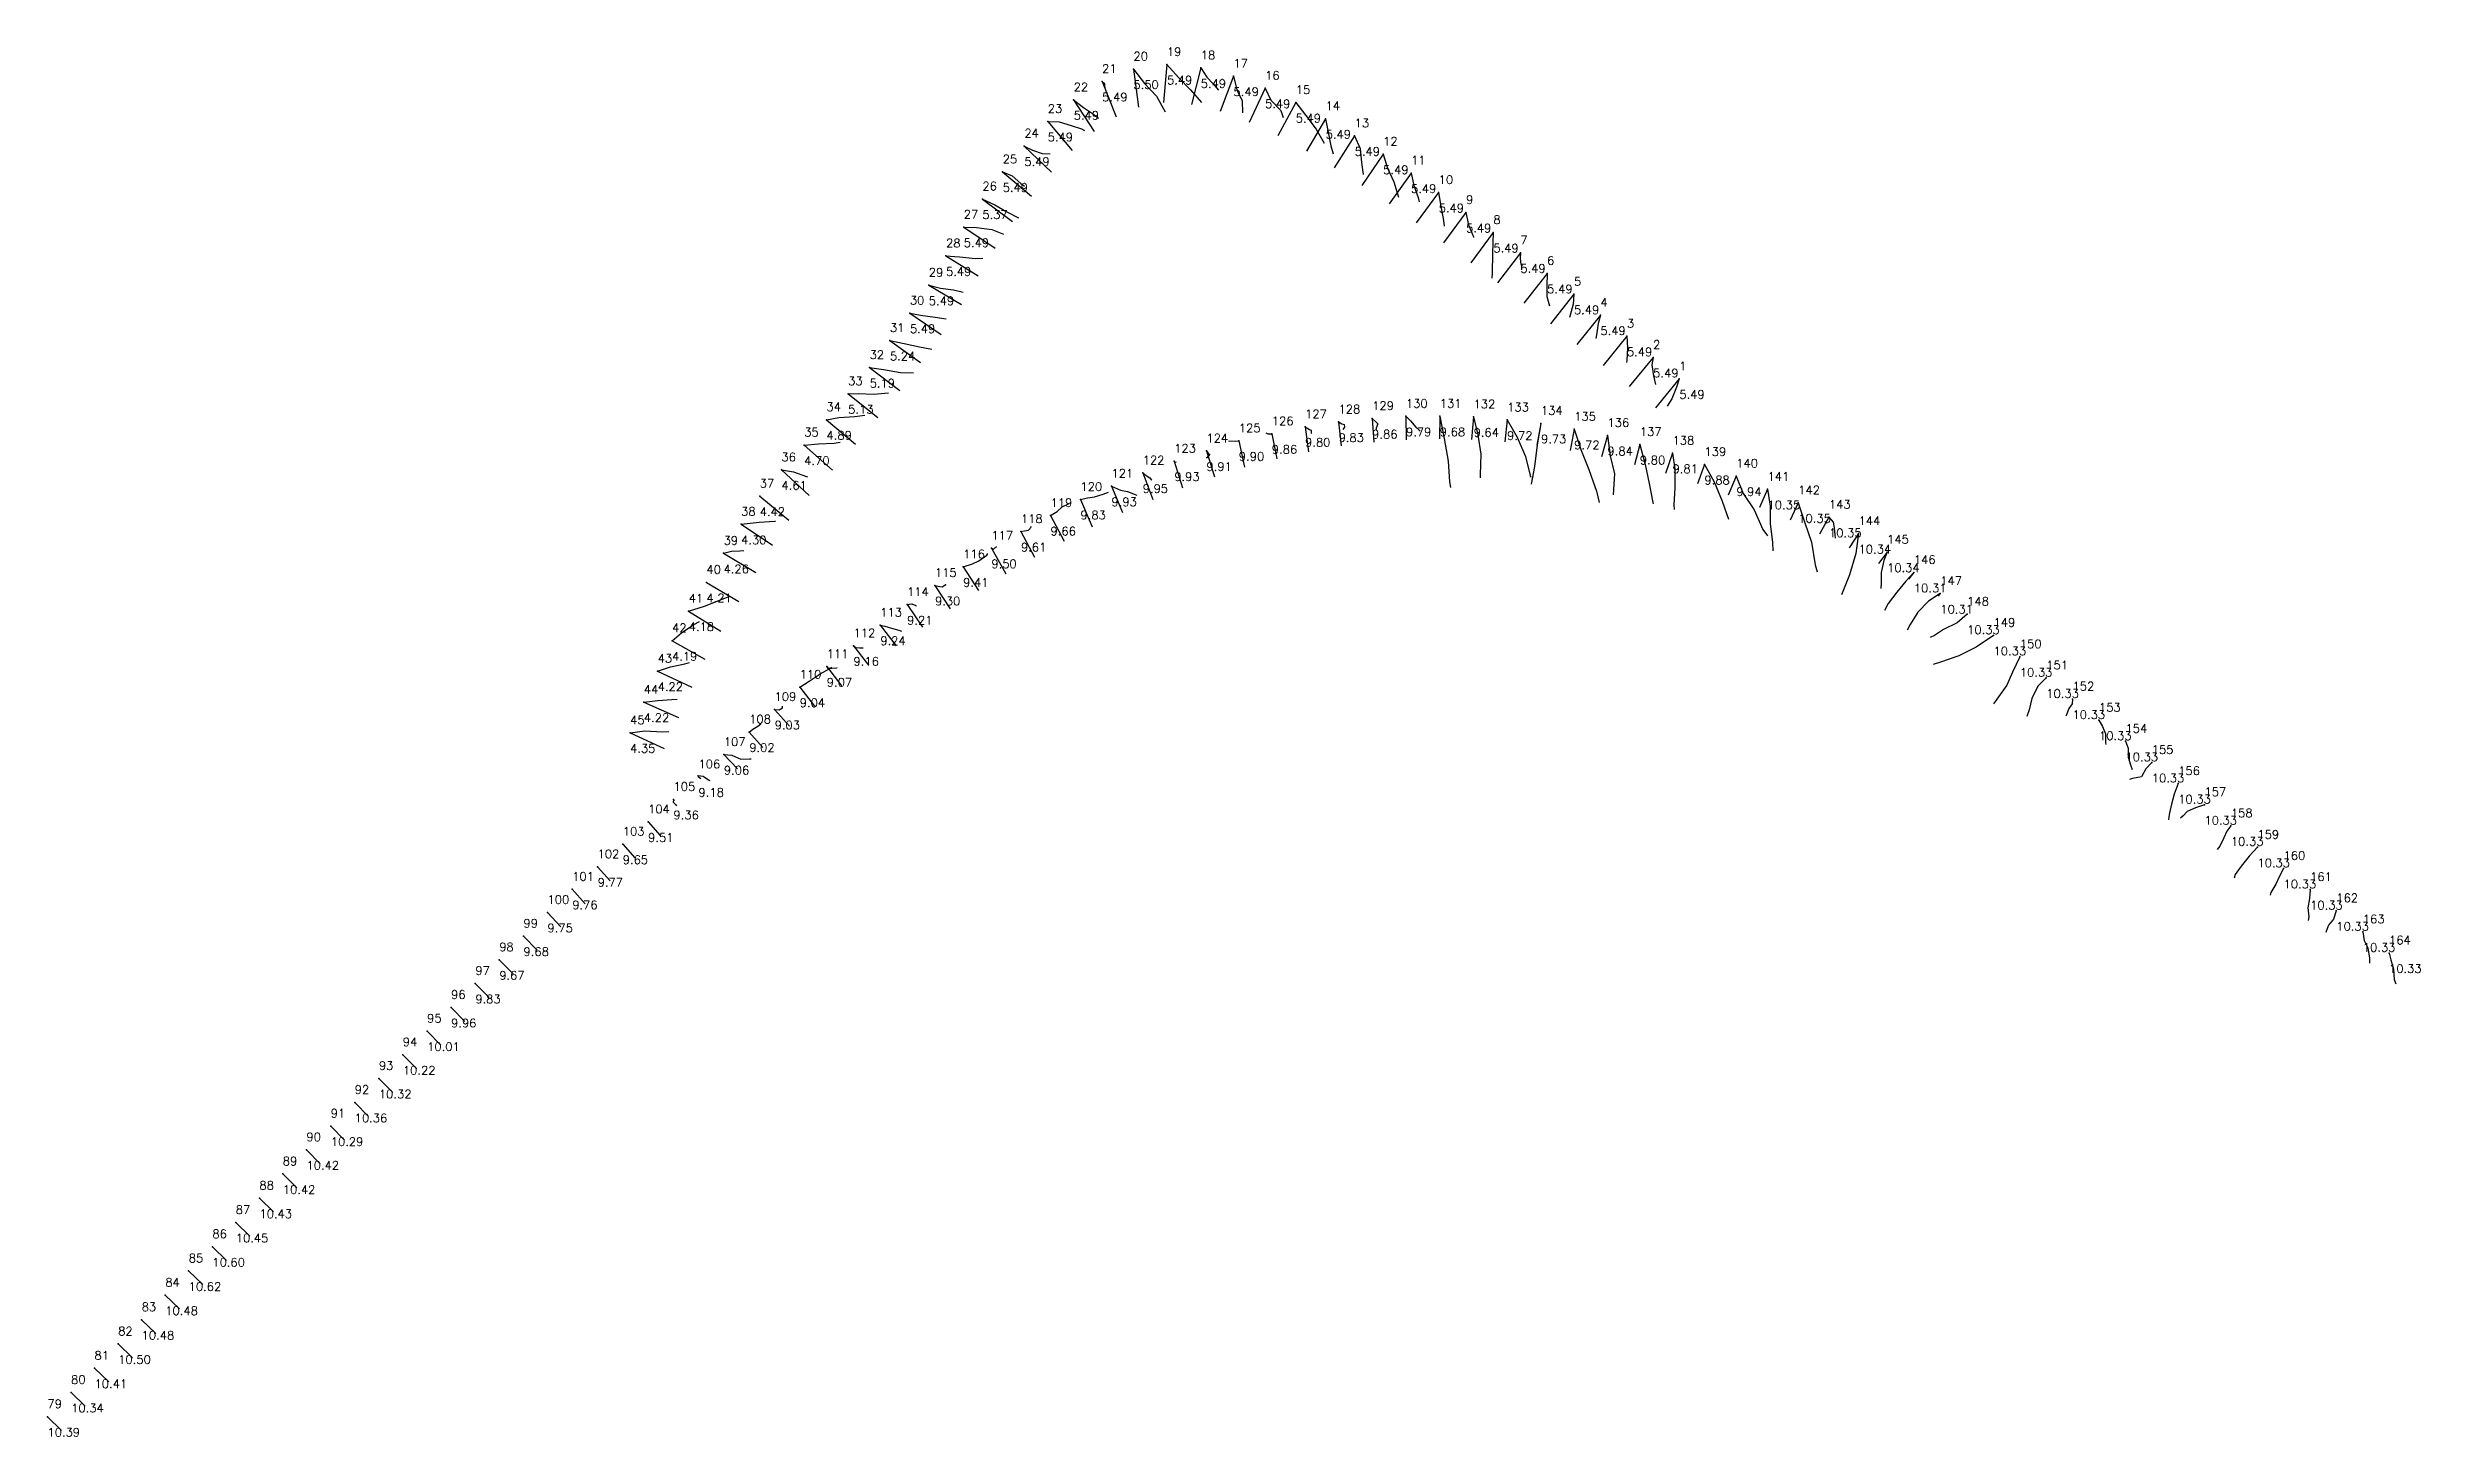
# Model space of a CAD drawing. Extents: x 748694.7 to 748778.9, y 8930600.7 to 8930649.9.
import ezdxf

# ---------------------------------------------------------------- set-up
doc = ezdxf.new("R2010")
doc.units = 0
for name, color, linetype in [('Hole', 7, 'Continuous'), ('Length', 7, 'Continuous'), ('Number', 7, 'Continuous'), ('Real Hole', 7, 'Continuous'), ('Theoretical Hole', 7, 'Continuous')]:
    doc.layers.add(name, color=color, linetype=linetype)
doc.styles.get("Standard").update_dxf_attribs({"font": 'simplex.shx'})

msp = doc.modelspace()

# ---------------------------------------------------------------- linework, layer by layer
at = {"layer": 'Hole', "color": 40, "true_color": 0xffc000}
for p in [(748733.25, 8930649.18, 220.33), (748734.44, 8930649.34, 220.33), (748735.64, 8930649.22, 220.33), (748736.8, 8930648.93, 220.33), (748731.13, 8930648.09, 220.33), (748732.14, 8930648.74, 220.33), (748737.92, 8930648.5, 220.33), (748739.01, 8930647.99, 220.33), (748730.21, 8930647.32, 220.33), (748740.07, 8930647.42, 220.32), (748729.38, 8930646.45, 220.33), (748741.1, 8930646.81, 220.32), (748728.61, 8930645.53, 220.32), (748742.11, 8930646.16, 220.32), (748743.1, 8930645.49, 220.32), (748744.08, 8930644.8, 220.32), (748727.89, 8930644.57, 220.2), (748745.05, 8930644.09, 220.32), (748727.23, 8930643.57, 220.33), (748746.02, 8930643.38, 220.33), (748726.6, 8930642.55, 220.32), (748746.98, 8930642.66, 220.33), (748725.99, 8930641.51, 220.32), (748747.93, 8930641.93, 220.33), (748725.32, 8930640.52, 220.32), (748748.88, 8930641.19, 220.33), (748749.82, 8930640.45, 220.33), (748750.76, 8930639.7, 220.33), (748724.61, 8930639.55, 220.07), (748751.69, 8930638.95, 220.33), (748723.89, 8930638.59, 220.01), (748752.62, 8930638.19, 220.33), (748723.13, 8930637.66, 219.95), (748722.36, 8930636.74, 219.7), (748738.16, 8930636.24, 219.82), (748739.34, 8930636.49, 219.75), (748740.53, 8930636.66, 219.79), (748741.72, 8930636.78, 219.83), (748742.92, 8930636.86, 219.76), (748744.12, 8930636.86, 219.65), (748745.32, 8930636.84, 219.6), (748746.51, 8930636.73, 219.69), (748747.71, 8930636.61, 219.7), (748748.89, 8930636.4, 219.69), (748721.57, 8930635.84, 219.5), (748735.84, 8930635.63, 219.86), (748736.99, 8930635.99, 219.85), (748750.07, 8930636.18, 219.81), (748751.22, 8930635.86, 219.77), (748752.38, 8930635.55, 219.78), (748720.76, 8930634.96, 219.41), (748733.58, 8930634.85, 219.9), (748734.7, 8930635.27, 219.88), (748753.51, 8930635.15, 219.85), (748754.64, 8930634.74, 219.91), (748719.99, 8930634.03, 219.21), (748731.37, 8930633.91, 219.78), (748732.47, 8930634.38, 219.87), (748755.75, 8930634.27, 220.33), (748756.84, 8930633.79, 220.33), (748719.33, 8930633.03, 219.08), (748730.31, 8930633.34, 219.61), (748757.93, 8930633.28, 220.33), (748718.71, 8930632, 219.04), (748728.21, 8930632.18, 219.44), (748729.26, 8930632.77, 219.55), (748758.98, 8930632.7, 220.33), (748759.99, 8930632.04, 220.33), (748727.21, 8930631.52, 219.36), (748760.94, 8930631.32, 220.31), (748718.1, 8930630.97, 219), (748726.21, 8930630.86, 219.24), (748761.88, 8930630.57, 220.31), (748717.47, 8930629.95, 218.96), (748724.27, 8930629.45, 219.19), (748725.22, 8930630.18, 219.16), (748762.83, 8930629.84, 220.33), (748716.88, 8930628.9, 218.97), (748723.32, 8930628.72, 219.12), (748763.77, 8930629.09, 220.33), (748716.37, 8930627.82, 219), (748722.37, 8930627.98, 219.03), (748764.7, 8930628.33, 220.33), (748721.41, 8930627.25, 219), (748765.64, 8930627.58, 220.33), (748715.88, 8930626.72, 219), (748720.52, 8930626.46, 218.99), (748766.57, 8930626.83, 220.33), (748767.51, 8930626.08, 220.33), (748715.39, 8930625.63, 219.14), (748719.62, 8930625.66, 218.99), (748768.45, 8930625.33, 220.33), (748718.72, 8930624.86, 219.04), (748769.38, 8930624.58, 220.33), (748717.82, 8930624.07, 219.15), (748770.32, 8930623.83, 220.33), (748716.93, 8930623.27, 219.34), (748771.25, 8930623.08, 220.33), (748716.03, 8930622.47, 219.49), (748772.19, 8930622.33, 220.33), (748715.13, 8930621.68, 219.63), (748773.13, 8930621.57, 220.33), (748714.24, 8930620.88, 219.74), (748774.06, 8930620.82, 220.33), (748713.34, 8930620.08, 219.74), (748775, 8930620.07, 220.33), (748712.46, 8930619.26, 219.72), (748775.93, 8930619.32, 220.33), (748776.87, 8930618.57, 220.33), (748711.61, 8930618.42, 219.66), (748777.8, 8930617.82, 220.33), (748710.75, 8930617.58, 219.65), (748709.9, 8930616.74, 219.81), (748709.04, 8930615.89, 219.93), (748708.19, 8930615.05, 219.99), (748707.33, 8930614.21, 220.2), (748706.48, 8930613.37, 220.3), (748705.62, 8930612.52, 220.34), (748704.77, 8930611.68, 220.26), (748703.91, 8930610.84, 220.39), (748703.07, 8930609.98, 220.39), (748702.24, 8930609.12, 220.4), (748701.4, 8930608.26, 220.43), (748700.57, 8930607.4, 220.58), (748699.73, 8930606.54, 220.6), (748698.9, 8930605.68, 220.46), (748698.06, 8930604.81, 220.45), (748697.23, 8930603.95, 220.47), (748696.39, 8930603.09, 220.39), (748695.56, 8930602.23, 220.32), (748694.72, 8930601.37, 220.37)]:
    msp.add_point(p, dxfattribs=at)
at = {"layer": 'Real Hole', "color": 1, "true_color": 0xff0000}
for points in [[(748733.25, 8930649.18, 220.33), (748733.643, 8930648.667, 218.437), (748734.068, 8930648.218, 216.535), (748734.374, 8930647.664, 214.638)], [(748734.44, 8930649.34, 220.33), (748734.847, 8930648.877, 218.427), (748735.272, 8930648.444, 216.521), (748735.662, 8930647.993, 214.613)], [(748735.64, 8930649.22, 220.33), (748735.852, 8930648.894, 218.368), (748736.072, 8930648.665, 216.393), (748736.27, 8930648.437, 214.518)], [(748736.8, 8930648.93, 220.33), (748736.922, 8930648.444, 218.394), (748737.111, 8930648.051, 216.442), (748737.126, 8930647.63, 214.692)], [(748731.13, 8930648.09, 220.33), (748731.481, 8930647.816, 218.38), (748731.796, 8930647.603, 216.417), (748732.017, 8930647.433, 214.943)], [(748732.14, 8930648.74, 220.33), (748732.221, 8930648.662, 218.333), (748732.224, 8930648.562, 216.336), (748732.241, 8930648.528, 215.537)], [(748737.92, 8930648.5, 220.33), (748738.127, 8930648.071, 218.388), (748738.479, 8930647.709, 216.452), (748738.56, 8930647.461, 215.487)], [(748739.01, 8930647.99, 220.33), (748739.371, 8930647.527, 218.418), (748739.737, 8930647.044, 216.512), (748740.02, 8930646.548, 214.911)], [(748730.21, 8930647.32, 220.33), (748730.611, 8930647.312, 218.371), (748731.044, 8930647.176, 216.423), (748731.414, 8930647.058, 214.461), (748731.515, 8930646.995, 213.873)], [(748740.07, 8930647.42, 220.32), (748740.16, 8930646.936, 218.382), (748740.254, 8930646.453, 216.443), (748740.335, 8930646.178, 215.381)], [(748729.38, 8930646.45, 220.33), (748729.675, 8930646.306, 218.357), (748730.015, 8930646.186, 216.39), (748730.297, 8930646.177, 214.41)], [(748741.1, 8930646.81, 220.32), (748741.292, 8930646.361, 218.381), (748741.344, 8930645.86, 216.445), (748741.4, 8930645.435, 214.904)], [(748728.61, 8930645.53, 220.32), (748728.944, 8930645.391, 218.353), (748729.256, 8930645.125, 216.396), (748729.385, 8930645.026, 215.612)], [(748742.11, 8930646.16, 220.32), (748742.261, 8930645.667, 218.388), (748742.492, 8930645.179, 216.462), (748742.65, 8930644.637, 214.543)], [(748743.1, 8930645.49, 220.32), (748743.194, 8930645.054, 218.37), (748743.349, 8930644.621, 216.424), (748743.389, 8930644.468, 215.742)], [(748744.08, 8930644.8, 220.32), (748744.157, 8930644.319, 218.38), (748744.257, 8930643.804, 216.45), (748744.279, 8930643.606, 215.779)], [(748727.89, 8930644.57, 220.2), (748728.328, 8930644.365, 218.259), (748728.755, 8930644.118, 216.321), (748729.173, 8930643.898, 214.688)], [(748745.05, 8930644.09, 220.32), (748745.139, 8930643.656, 218.37), (748745.314, 8930643.224, 216.425), (748745.321, 8930643.201, 216.328)], [(748727.23, 8930643.57, 220.33), (748727.682, 8930643.555, 218.382), (748728.232, 8930643.49, 216.46), (748728.637, 8930643.325, 214.817)], [(748746.02, 8930643.38, 220.33), (748745.996, 8930642.633, 218.475), (748745.978, 8930641.94, 216.599), (748745.968, 8930641.756, 216.134)], [(748726.6, 8930642.55, 220.32), (748727.079, 8930642.513, 218.379), (748727.643, 8930642.462, 216.46), (748727.911, 8930642.473, 215.497)], [(748746.98, 8930642.66, 220.33), (748746.975, 8930642.485, 219.345), (748746.99, 8930642.326, 218.358), (748747.015, 8930642.17, 217.371), (748747.02, 8930642.055, 216.68)], [(748725.99, 8930641.51, 220.32), (748726.411, 8930641.407, 218.368), (748726.866, 8930641.346, 216.421), (748727.21, 8930641.268, 215.17)], [(748747.93, 8930641.93, 220.33), (748747.92, 8930641.492, 218.378), (748747.923, 8930641.106, 216.416), (748748.009, 8930640.776, 214.853)], [(748725.32, 8930640.52, 220.32), (748725.7, 8930640.443, 218.358), (748726.221, 8930640.373, 216.428), (748726.606, 8930640.32, 214.979)], [(748748.88, 8930641.19, 220.33), (748748.851, 8930640.842, 218.361), (748748.743, 8930640.443, 216.404), (748748.721, 8930640.367, 216.012)], [(748749.82, 8930640.45, 220.33), (748749.738, 8930640.152, 218.354), (748749.688, 8930639.827, 216.381), (748749.653, 8930639.619, 215.404)], [(748750.76, 8930639.7, 220.33), (748750.786, 8930639.29, 218.373), (748750.755, 8930638.844, 216.423), (748750.744, 8930638.774, 216.132)], [(748724.61, 8930639.55, 220.07), (748725.119, 8930639.449, 218.138), (748725.663, 8930639.328, 216.218), (748726.097, 8930639.242, 214.576)], [(748751.69, 8930638.95, 220.33), (748751.646, 8930638.688, 218.348), (748751.707, 8930638.302, 216.386), (748751.771, 8930637.99, 214.92)], [(748723.89, 8930638.59, 220.01), (748724.386, 8930638.525, 218.074), (748724.991, 8930638.419, 216.17), (748725.442, 8930638.398, 214.74)], [(748752.62, 8930638.19, 220.33), (748752.514, 8930637.897, 218.354), (748752.351, 8930637.477, 216.406), (748752.191, 8930637.224, 215.141)], [(748723.13, 8930637.66, 219.95), (748723.487, 8930637.668, 217.982), (748724.039, 8930637.651, 216.06), (748724.565, 8930637.695, 214.131)], [(748722.36, 8930636.74, 219.7), (748722.8, 8930636.824, 217.751), (748723.362, 8930636.854, 215.832), (748723.722, 8930636.902, 214.583)], [(748738.16, 8930636.24, 219.82), (748738.16, 8930636.206, 216.82), (748738.155, 8930636.227, 213.82), (748738.037, 8930636.227, 210.823), (748737.961, 8930636.262, 209.826)], [(748739.34, 8930636.49, 219.75), (748739.494, 8930636.392, 216.756), (748739.552, 8930636.371, 213.756), (748739.553, 8930636.261, 210.758), (748739.556, 8930636.248, 210.459)], [(748740.53, 8930636.66, 219.79), (748740.644, 8930636.595, 216.793), (748740.733, 8930636.571, 213.794), (748740.739, 8930636.481, 210.796), (748740.677, 8930636.398, 209.299)], [(748741.72, 8930636.78, 219.83), (748741.85, 8930636.669, 216.835), (748741.923, 8930636.597, 213.837), (748741.859, 8930636.438, 210.842), (748741.867, 8930636.397, 209.842)], [(748742.92, 8930636.86, 219.76), (748743.078, 8930636.705, 216.768), (748743.267, 8930636.476, 213.783), (748743.385, 8930636.374, 210.787), (748743.426, 8930636.34, 209.989)], [(748744.12, 8930636.86, 219.65), (748744.279, 8930636.071, 216.76), (748744.423, 8930635.273, 213.872), (748744.471, 8930634.536, 210.964), (748744.504, 8930634.332, 210.191)], [(748745.32, 8930636.84, 219.6), (748745.476, 8930636.206, 216.672), (748745.575, 8930635.514, 213.754), (748745.548, 8930634.78, 210.846), (748745.548, 8930634.68, 210.458)], [(748746.51, 8930636.73, 219.69), (748746.861, 8930636.121, 216.773), (748747.157, 8930635.436, 213.868), (748747.329, 8930634.765, 210.949), (748747.356, 8930634.704, 210.656)], [(748747.71, 8930636.61, 219.7), (748747.57, 8930635.854, 216.8), (748747.481, 8930635.08, 213.903), (748747.361, 8930634.455, 211.486)], [(748748.89, 8930636.4, 219.69), (748749.13, 8930635.684, 216.787), (748749.414, 8930634.974, 213.886), (748749.677, 8930634.203, 210.998), (748749.771, 8930633.804, 209.555)], [(748721.57, 8930635.84, 219.5), (748722.082, 8930635.885, 217.567), (748722.63, 8930635.913, 215.644), (748722.846, 8930635.94, 214.874)], [(748735.84, 8930635.63, 219.86), (748735.915, 8930635.528, 216.863), (748735.96, 8930635.521, 213.863), (748735.851, 8930635.391, 210.868), (748735.834, 8930635.383, 210.268)], [(748736.99, 8930635.99, 219.85), (748736.993, 8930635.976, 216.85), (748736.868, 8930635.968, 213.853), (748736.621, 8930635.975, 211.365)], [(748750.07, 8930636.18, 219.81), (748750.168, 8930635.455, 216.901), (748750.325, 8930634.824, 213.972), (748750.277, 8930634.071, 211.068)], [(748751.22, 8930635.86, 219.77), (748751.402, 8930635.148, 216.861), (748751.548, 8930634.478, 213.941), (748751.683, 8930633.808, 211.02), (748751.693, 8930633.759, 210.826)], [(748752.38, 8930635.55, 219.78), (748752.466, 8930634.991, 216.834), (748752.46, 8930634.325, 213.909), (748752.424, 8930633.721, 210.97), (748752.438, 8930633.554, 210.188)], [(748720.76, 8930634.96, 219.41), (748721.185, 8930634.893, 217.457), (748721.657, 8930634.722, 215.521), (748721.681, 8930634.716, 215.424)], [(748733.58, 8930634.85, 219.9), (748733.707, 8930634.764, 216.904), (748733.829, 8930634.677, 213.908), (748733.893, 8930634.6, 210.909), (748733.894, 8930634.605, 209.909)], [(748734.7, 8930635.27, 219.88), (748734.718, 8930635.226, 216.88), (748734.752, 8930635.245, 213.881), (748734.754, 8930635.232, 210.881), (748734.752, 8930635.232, 210.681)], [(748753.51, 8930635.15, 219.85), (748753.852, 8930634.533, 216.934), (748754.141, 8930633.855, 214.026), (748754.36, 8930633.211, 211.31)], [(748754.64, 8930634.74, 219.91), (748754.888, 8930634.123, 216.985), (748755.274, 8930633.547, 214.066), (748755.586, 8930632.841, 211.167), (748755.746, 8930632.621, 210.101)], [(748730.31, 8930633.34, 219.61), (748730.544, 8930633.481, 216.622), (748730.72, 8930633.649, 213.632), (748730.965, 8930633.771, 210.645), (748730.968, 8930633.778, 210.545)], [(748731.37, 8930633.91, 219.78), (748731.618, 8930633.974, 216.791), (748731.871, 8930634.001, 213.802), (748732.181, 8930634.1, 210.819), (748732.37, 8930634.175, 208.93)], [(748732.47, 8930634.38, 219.87), (748732.791, 8930634.24, 216.891), (748733.038, 8930634.196, 213.901), (748733.317, 8930634.091, 210.916), (748733.376, 8930634.061, 210.32)], [(748755.75, 8930634.27, 220.33), (748755.847, 8930633.672, 217.392), (748755.839, 8930633.048, 214.457), (748755.923, 8930632.391, 211.531), (748755.934, 8930632.086, 210.268)], [(748756.84, 8930633.79, 220.33), (748757.078, 8930633.085, 217.424), (748757.312, 8930632.4, 214.512), (748757.443, 8930631.586, 211.628), (748757.513, 8930631.342, 210.661)], [(748719.33, 8930633.03, 219.08), (748719.976, 8930633.11, 217.189), (748720.526, 8930633.135, 215.266), (748720.554, 8930633.137, 215.17)], [(748729.26, 8930632.77, 219.55), (748729.389, 8930632.8, 216.553), (748729.526, 8930632.823, 213.556), (748729.628, 8930632.933, 210.56), (748729.615, 8930632.953, 209.76)], [(748757.93, 8930633.28, 220.33), (748758.08, 8930633.102, 217.339), (748758.114, 8930632.906, 214.346), (748758.14, 8930632.652, 211.357), (748758.154, 8930632.535, 209.661)], [(748718.71, 8930632, 219.04), (748718.995, 8930632.071, 218.084), (748719.284, 8930632.093, 217.127), (748719.426, 8930632.097, 216.648)], [(748727.21, 8930631.52, 219.36), (748727.544, 8930631.621, 216.38), (748727.761, 8930631.733, 213.39), (748728.046, 8930631.936, 210.411), (748728.09, 8930631.989, 209.614)], [(748728.21, 8930632.18, 219.44), (748728.257, 8930632.124, 216.441), (748728.335, 8930632.19, 213.443), (748728.388, 8930632.215, 210.443), (748728.381, 8930632.236, 209.443)], [(748758.98, 8930632.7, 220.33), (748758.878, 8930631.99, 217.417), (748758.66, 8930631.24, 214.52), (748758.372, 8930630.531, 211.62)], [(748759.99, 8930632.04, 220.33), (748759.879, 8930631.74, 217.347), (748759.778, 8930631.32, 214.378), (748759.779, 8930630.951, 211.401), (748759.775, 8930630.751, 210.015)], [(748760.94, 8930631.32, 220.31), (748760.651, 8930631.009, 217.34), (748760.337, 8930630.627, 214.381), (748760.026, 8930630.215, 211.426), (748759.903, 8930629.972, 209.951)], [(748717.47, 8930629.95, 218.96), (748718.033, 8930630.127, 217.049), (748718.66, 8930630.369, 215.165), (748718.913, 8930630.472, 214.413)], [(748726.21, 8930630.86, 219.24), (748726.378, 8930630.827, 216.245), (748726.462, 8930630.807, 213.246), (748726.591, 8930630.89, 210.25), (748726.59, 8930630.911, 209.25)], [(748761.88, 8930630.57, 220.31), (748761.461, 8930630.303, 217.351), (748761.083, 8930629.912, 214.401), (748760.805, 8930629.473, 211.447), (748760.699, 8930629.279, 210.064)], [(748716.88, 8930628.9, 218.97), (748717.219, 8930629.183, 217.019), (748717.657, 8930629.469, 215.089), (748717.86, 8930629.583, 214.324)], [(748724.27, 8930629.45, 219.19), (748724.434, 8930629.41, 216.195), (748724.667, 8930629.346, 213.205), (748724.923, 8930629.269, 210.216), (748725.025, 8930629.239, 209.021)], [(748725.22, 8930630.18, 219.16), (748725.309, 8930630.2, 216.161), (748725.392, 8930630.207, 213.163), (748725.531, 8930630.15, 210.166), (748725.54, 8930630.121, 209.467)], [(748762.83, 8930629.84, 220.33), (748762.473, 8930629.534, 217.367), (748761.995, 8930629.301, 214.415), (748761.672, 8930629.08, 211.44), (748761.514, 8930629.01, 210.253)], [(748723.32, 8930628.72, 219.12), (748723.396, 8930628.661, 216.122), (748723.533, 8930628.641, 213.125), (748723.637, 8930628.642, 210.127), (748723.665, 8930628.649, 209.027)], [(748763.77, 8930629.09, 220.33), (748763.15, 8930628.666, 217.426), (748762.54, 8930628.36, 214.504), (748761.891, 8930628.141, 211.583), (748761.627, 8930628.061, 210.416)], [(748716.37, 8930627.82, 219), (748716.83, 8930627.973, 217.06), (748717.34, 8930628.083, 215.129), (748717.504, 8930628.129, 214.45)], [(748721.41, 8930627.25, 219), (748721.745, 8930627.47, 216.027), (748722.141, 8930627.724, 213.064), (748722.507, 8930627.929, 210.093), (748722.543, 8930627.956, 209.696)], [(748722.37, 8930627.98, 219.03), (748722.399, 8930627.921, 216.031), (748722.545, 8930627.929, 213.034), (748722.726, 8930627.936, 210.04), (748722.743, 8930627.92, 209.741)], [(748764.7, 8930628.33, 220.33), (748764.446, 8930627.785, 217.391), (748764.243, 8930627.324, 214.433), (748763.89, 8930626.827, 211.496), (748763.764, 8930626.657, 210.519)], [(748765.64, 8930627.58, 220.33), (748765.341, 8930627.292, 217.359), (748765.132, 8930626.854, 214.398), (748765.027, 8930626.442, 211.429), (748764.948, 8930626.215, 210.151)], [(748715.88, 8930626.72, 219), (748716.381, 8930626.784, 217.065), (748716.873, 8930626.817, 215.126), (748717.057, 8930626.829, 214.451)], [(748720.52, 8930626.46, 218.99), (748720.685, 8930626.442, 215.995), (748720.794, 8930626.52, 212.998), (748720.797, 8930626.562, 209.998), (748720.798, 8930626.572, 209.398)], [(748766.57, 8930626.83, 220.33), (748766.553, 8930626.664, 217.335), (748766.443, 8930626.495, 214.341), (748766.358, 8930626.267, 211.351), (748766.336, 8930626.218, 210.553)], [(748767.51, 8930626.08, 220.33), (748767.639, 8930625.855, 217.341), (748767.746, 8930625.591, 214.355), (748767.742, 8930625.289, 211.37), (748767.752, 8930625.213, 210.674)], [(748715.39, 8930625.63, 219.14), (748715.91, 8930625.706, 217.21), (748716.534, 8930625.665, 215.31), (748716.765, 8930625.676, 214.545)], [(748719.62, 8930625.66, 218.99), (748719.747, 8930625.759, 215.994), (748719.926, 8930625.867, 213.002), (748720.027, 8930625.945, 210.004), (748720.031, 8930625.958, 209.505)], [(748768.45, 8930625.33, 220.33), (748768.544, 8930625.084, 217.342), (748768.543, 8930624.763, 214.359), (748768.629, 8930624.497, 211.372), (748768.684, 8930624.336, 209.982)], [(748718.72, 8930624.86, 219.04), (748719.002, 8930624.842, 216.053), (748719.327, 8930624.7, 213.074), (748719.631, 8930624.713, 210.09), (748719.686, 8930624.713, 209.593)], [(748769.38, 8930624.58, 220.33), (748769.171, 8930624.35, 217.346), (748769.017, 8930624.066, 214.364), (748768.694, 8930624.011, 211.381), (748768.594, 8930623.973, 209.585)], [(748717.82, 8930624.07, 219.15), (748717.794, 8930624.114, 216.15), (748717.987, 8930624.088, 213.157), (748718.174, 8930623.958, 210.165), (748718.219, 8930623.938, 209.567)], [(748770.32, 8930623.83, 220.33), (748770.181, 8930623.452, 217.357), (748770.085, 8930623.099, 214.38), (748769.994, 8930622.735, 211.403), (748769.978, 8930622.549, 209.915)], [(748716.93, 8930623.27, 219.34), (748716.929, 8930623.268, 216.34), (748716.915, 8930623.167, 213.342), (748717.015, 8930623.072, 210.345), (748717.037, 8930623.046, 209.546)], [(748771.25, 8930623.08, 220.33), (748770.935, 8930622.972, 217.349), (748770.634, 8930622.841, 214.367), (748770.501, 8930622.681, 211.374), (748770.407, 8930622.603, 210.08)], [(748772.19, 8930622.33, 220.33), (748772.041, 8930622.137, 217.34), (748771.943, 8930621.909, 214.35), (748771.799, 8930621.61, 211.369), (748771.708, 8930621.489, 209.977)], [(748773.13, 8930621.57, 220.33), (748772.843, 8930621.25, 217.361), (748772.56, 8930620.898, 214.395), (748772.345, 8930620.6, 211.418), (748772.304, 8930620.477, 210.124)], [(748774.06, 8930620.82, 220.33), (748773.912, 8930620.55, 217.346), (748773.788, 8930620.26, 214.362), (748773.61, 8930619.966, 211.382), (748773.579, 8930619.874, 209.986)], [(748775, 8930620.07, 220.33), (748774.978, 8930619.758, 217.346), (748774.92, 8930619.418, 214.366), (748774.952, 8930619.1, 211.383), (748774.934, 8930618.976, 209.989)], [(748775.93, 8930619.32, 220.33), (748775.827, 8930619.022, 217.347), (748775.658, 8930618.804, 214.359), (748775.585, 8930618.615, 211.366), (748775.562, 8930618.548, 210.168)], [(748776.87, 8930618.57, 220.33), (748776.924, 8930618.263, 217.346), (748777.05, 8930618.004, 214.36), (748777.102, 8930617.632, 211.384), (748777.102, 8930617.459, 210.196)], [(748777.8, 8930617.82, 220.33), (748777.861, 8930617.578, 217.34), (748777.957, 8930617.244, 214.361), (748777.977, 8930616.882, 211.383), (748778.037, 8930616.729, 210.396)]]:
    msp.add_polyline3d(points, dxfattribs=at)
at = {"layer": 'Theoretical Hole', "color": 40, "true_color": 0xffc000}
for p, q in [((748733.25, 8930649.18, 220.33), (748733.425, 8930647.831, 215.001)), ((748734.44, 8930649.34, 220.33), (748734.312, 8930647.997, 215.008)), ((748735.64, 8930649.22, 220.33), (748735.307, 8930647.922, 215.006)), ((748736.8, 8930648.93, 220.33), (748736.323, 8930647.675, 215.007)), ((748731.13, 8930648.09, 220.33), (748731.852, 8930646.96, 215.006)), ((748732.14, 8930648.74, 220.33), (748732.639, 8930647.484, 215.009)), ((748737.92, 8930648.5, 220.33), (748737.353, 8930647.286, 215.006)), ((748739.01, 8930647.99, 220.33), (748738.376, 8930646.809, 215.006)), ((748730.21, 8930647.32, 220.33), (748731.081, 8930646.296, 215.007)), ((748740.07, 8930647.42, 220.32), (748739.386, 8930646.267, 214.996)), ((748729.38, 8930646.45, 220.33), (748730.346, 8930645.518, 215.007)), ((748741.1, 8930646.81, 220.32), (748740.378, 8930645.681, 214.996)), ((748728.61, 8930645.53, 220.32), (748729.639, 8930644.668, 214.997)), ((748742.11, 8930646.16, 220.32), (748741.359, 8930645.051, 214.996)), ((748743.1, 8930645.49, 220.32), (748742.328, 8930644.396, 214.996)), ((748744.08, 8930644.8, 220.32), (748743.287, 8930643.72, 214.996)), ((748727.89, 8930644.57, 220.2), (748728.963, 8930643.768, 215)), ((748745.05, 8930644.09, 220.32), (748744.257, 8930643.016, 214.995)), ((748727.23, 8930643.57, 220.33), (748728.346, 8930642.83, 215.006)), ((748746.02, 8930643.38, 220.33), (748745.218, 8930642.31, 215.005)), ((748726.6, 8930642.55, 220.32), (748727.742, 8930641.848, 214.996)), ((748746.98, 8930642.66, 220.33), (748746.172, 8930641.592, 215.006)), ((748725.99, 8930641.51, 220.32), (748727.145, 8930640.832, 214.996)), ((748747.93, 8930641.93, 220.33), (748747.106, 8930640.874, 215.006)), ((748725.32, 8930640.52, 220.32), (748726.428, 8930639.767, 214.996)), ((748748.88, 8930641.19, 220.33), (748748.051, 8930640.138, 215.006)), ((748749.82, 8930640.45, 220.33), (748748.985, 8930639.403, 215.006)), ((748750.76, 8930639.7, 220.33), (748749.916, 8930638.66, 215.006)), ((748724.61, 8930639.55, 220.07), (748725.695, 8930638.764, 215.004)), ((748751.69, 8930638.95, 220.33), (748750.844, 8930637.916, 215.005)), ((748723.89, 8930638.59, 220.01), (748724.958, 8930637.781, 214.996)), ((748752.62, 8930638.19, 220.33), (748751.778, 8930637.161, 215.003)), ((748723.13, 8930637.66, 219.95), (748724.177, 8930636.813, 215)), ((748722.36, 8930636.74, 219.7), (748723.39, 8930635.877, 214.998)), ((748738.16, 8930636.24, 219.82), (748738.344, 8930635.351, 210.002)), ((748739.34, 8930636.49, 219.75), (748739.468, 8930635.599, 209.991)), ((748740.53, 8930636.66, 219.79), (748740.618, 8930635.81, 209.997)), ((748741.72, 8930636.78, 219.83), (748741.775, 8930635.94, 210.006)), ((748742.92, 8930636.86, 219.76), (748742.924, 8930636.027, 210.005)), ((748744.12, 8930636.86, 219.65), (748744.107, 8930636.067, 210.003)), ((748745.32, 8930636.84, 219.6), (748745.246, 8930636.033, 209.994)), ((748746.51, 8930636.73, 219.69), (748746.431, 8930635.953, 210.001)), ((748747.71, 8930636.61, 219.7), (748747.569, 8930635.841, 210.001)), ((748748.89, 8930636.4, 219.69), (748748.75, 8930635.649, 210)), ((748721.57, 8930635.84, 219.5), (748722.577, 8930634.954, 214.995)), ((748735.84, 8930635.63, 219.86), (748736.127, 8930634.715, 209.996)), ((748736.99, 8930635.99, 219.85), (748737.19, 8930635.054, 209.996)), ((748750.07, 8930636.18, 219.81), (748749.864, 8930635.424, 210.001)), ((748751.22, 8930635.86, 219.77), (748751.025, 8930635.143, 209.998)), ((748752.38, 8930635.55, 219.78), (748752.124, 8930634.826, 210)), ((748720.76, 8930634.96, 219.41), (748721.745, 8930634.054, 214.998)), ((748733.58, 8930634.85, 219.9), (748733.939, 8930633.909, 210.001)), ((748734.7, 8930635.27, 219.88), (748734.997, 8930634.322, 210)), ((748753.51, 8930635.15, 219.85), (748753.265, 8930634.464, 209.997)), ((748754.64, 8930634.74, 219.91), (748754.349, 8930634.065, 209.997)), ((748719.99, 8930634.03, 219.21), (748721.022, 8930633.171, 214.999)), ((748731.37, 8930633.91, 219.78), (748731.785, 8930632.942, 210.007)), ((748732.47, 8930634.38, 219.87), (748732.867, 8930633.443, 209.992)), ((748755.75, 8930634.27, 220.33), (748755.469, 8930633.63, 210.004)), ((748756.84, 8930633.79, 220.33), (748756.555, 8930633.174, 210.002)), ((748719.33, 8930633.03, 219.08), (748720.448, 8930632.292, 214.994)), ((748730.31, 8930633.34, 219.61), (748730.799, 8930632.43, 210.005)), ((748757.93, 8930633.28, 220.33), (748757.598, 8930632.682, 210.003)), ((748718.71, 8930632, 219.04), (748719.859, 8930631.315, 214.995)), ((748728.21, 8930632.18, 219.44), (748728.728, 8930631.272, 209.998)), ((748729.26, 8930632.77, 219.55), (748729.746, 8930631.864, 209.995)), ((748758.98, 8930632.7, 220.33), (748758.644, 8930632.189, 210.008)), ((748759.99, 8930632.04, 220.33), (748759.689, 8930631.643, 210.002)), ((748727.21, 8930631.52, 219.36), (748727.756, 8930630.684, 210.003)), ((748760.94, 8930631.32, 220.31), (748760.751, 8930631.082, 210.004)), ((748718.1, 8930630.97, 219), (748719.249, 8930630.285, 215.008)), ((748726.21, 8930630.86, 219.24), (748726.754, 8930630.027, 209.993)), ((748761.88, 8930630.57, 220.31), (748761.806, 8930630.475, 210.001)), ((748717.47, 8930629.95, 218.96), (748718.609, 8930629.243, 215.001)), ((748724.27, 8930629.45, 219.19), (748724.83, 8930628.723, 209.996)), ((748725.22, 8930630.18, 219.16), (748725.771, 8930629.384, 210.001)), ((748762.83, 8930629.84, 220.33), (748762.83, 8930629.84, 210)), ((748716.88, 8930628.9, 218.97), (748718.049, 8930628.247, 215)), ((748723.32, 8930628.72, 219.12), (748723.852, 8930628.028, 210.002)), ((748763.77, 8930629.09, 220.33), (748763.77, 8930629.09, 210)), ((748716.37, 8930627.82, 219), (748717.579, 8930627.247, 214.998)), ((748722.37, 8930627.98, 219.03), (748722.895, 8930627.297, 210.001)), ((748764.7, 8930628.33, 220.33), (748764.7, 8930628.33, 210)), ((748721.41, 8930627.25, 219), (748721.93, 8930626.574, 210)), ((748765.64, 8930627.58, 220.33), (748765.64, 8930627.58, 210)), ((748715.88, 8930626.72, 219), (748717.107, 8930626.177, 214.999)), ((748720.52, 8930626.46, 218.99), (748721.047, 8930625.865, 209.995)), ((748766.57, 8930626.83, 220.33), (748766.57, 8930626.83, 210)), ((748767.51, 8930626.08, 220.33), (748767.51, 8930626.08, 210)), ((748715.39, 8930625.63, 219.14), (748716.604, 8930625.079, 214.999)), ((748719.62, 8930625.66, 218.99), (748720.107, 8930625.112, 210)), ((748768.45, 8930625.33, 220.33), (748768.45, 8930625.33, 210)), ((748718.72, 8930624.86, 219.04), (748719.208, 8930624.354, 210.007)), ((748769.38, 8930624.58, 220.33), (748769.38, 8930624.58, 210)), ((748717.82, 8930624.07, 219.15), (748717.901, 8930624.017, 209.971)), ((748770.32, 8930623.83, 220.33), (748770.32, 8930623.83, 210)), ((748716.93, 8930623.27, 219.34), (748716.966, 8930623.233, 209.98)), ((748771.25, 8930623.08, 220.33), (748771.25, 8930623.08, 210)), ((748716.03, 8930622.47, 219.49), (748716.461, 8930621.985, 210.002)), ((748772.19, 8930622.33, 220.33), (748772.19, 8930622.33, 210)), ((748715.13, 8930621.68, 219.63), (748715.559, 8930621.197, 210.002)), ((748773.13, 8930621.57, 220.33), (748773.13, 8930621.57, 210)), ((748714.24, 8930620.88, 219.74), (748714.684, 8930620.381, 209.993)), ((748774.06, 8930620.82, 220.33), (748774.06, 8930620.82, 210)), ((748713.34, 8930620.08, 219.74), (748713.798, 8930619.565, 210.004)), ((748775, 8930620.07, 220.33), (748775, 8930620.07, 210)), ((748712.46, 8930619.26, 219.72), (748712.937, 8930618.75, 209.995)), ((748775.93, 8930619.32, 220.33), (748775.93, 8930619.32, 210)), ((748776.87, 8930618.57, 220.33), (748776.87, 8930618.57, 210)), ((748711.61, 8930618.42, 219.66), (748712.101, 8930617.922, 210.005)), ((748777.8, 8930617.82, 220.33), (748777.8, 8930617.82, 210)), ((748710.75, 8930617.58, 219.65), (748711.241, 8930617.082, 210.005)), ((748709.9, 8930616.74, 219.81), (748710.391, 8930616.242, 210.005)), ((748709.04, 8930615.89, 219.93), (748709.531, 8930615.391, 209.995)), ((748708.19, 8930615.05, 219.99), (748708.68, 8930614.553, 210.004)), ((748707.33, 8930614.21, 220.2), (748707.82, 8930613.712, 210.004)), ((748706.48, 8930613.37, 220.3), (748706.97, 8930612.873, 210.004)), ((748705.62, 8930612.52, 220.34), (748706.111, 8930612.022, 210.004)), ((748704.77, 8930611.68, 220.26), (748705.261, 8930611.181, 209.994)), ((748703.91, 8930610.84, 220.39), (748704.401, 8930610.342, 209.994)), ((748703.07, 8930609.98, 220.39), (748703.569, 8930609.49, 209.994)), ((748702.24, 8930609.12, 220.4), (748702.742, 8930608.634, 209.993)), ((748701.4, 8930608.26, 220.43), (748701.902, 8930607.773, 210.003)), ((748700.57, 8930607.4, 220.58), (748701.072, 8930606.914, 210.003)), ((748699.73, 8930606.54, 220.6), (748700.231, 8930606.054, 210.003)), ((748698.9, 8930605.68, 220.46), (748699.403, 8930605.193, 210.003)), ((748698.06, 8930604.81, 220.45), (748698.563, 8930604.323, 209.993)), ((748697.23, 8930603.95, 220.47), (748697.732, 8930603.463, 209.993)), ((748696.39, 8930603.09, 220.39), (748696.892, 8930602.603, 210.003)), ((748695.56, 8930602.23, 220.32), (748696.062, 8930601.743, 210.004)), ((748694.72, 8930601.37, 220.37), (748695.222, 8930600.883, 210.004))]:
    msp.add_line(p, q, dxfattribs=at)

# ---------------------------------------------------------------- texts
at = {"layer": 'Length', "color": 40, "true_color": 0xffc000}
for s, p in [('5.49', (748734.44, 8930648.636, 220.33)), ('5.49', (748735.64, 8930648.516, 220.33)), ('5.49', (748732.14, 8930648.036, 220.33)), ('5.50', (748733.25, 8930648.476, 220.33)), ('5.49', (748736.8, 8930648.226, 220.33)), ('5.49', (748737.92, 8930647.796, 220.33)), ('5.49', (748731.13, 8930647.386, 220.33)), ('5.49', (748739.01, 8930647.286, 220.33)), ('5.49', (748730.21, 8930646.616, 220.33)), ('5.49', (748740.07, 8930646.716, 220.32)), ('5.49', (748741.1, 8930646.106, 220.32)), ('5.49', (748729.38, 8930645.746, 220.33)), ('5.49', (748742.11, 8930645.456, 220.32)), ('5.49', (748728.61, 8930644.826, 220.32)), ('5.49', (748743.1, 8930644.786, 220.32)), ('5.37', (748727.89, 8930643.866, 220.2)), ('5.49', (748744.08, 8930644.096, 220.32)), ('5.49', (748727.23, 8930642.866, 220.33)), ('5.49', (748745.05, 8930643.386, 220.32)), ('5.49', (748746.02, 8930642.676, 220.33)), ('5.49', (748726.6, 8930641.846, 220.32)), ('5.49', (748746.98, 8930641.956, 220.33)), ('5.49', (748747.93, 8930641.226, 220.33)), ('5.49', (748725.99, 8930640.806, 220.32)), ('5.49', (748748.88, 8930640.486, 220.33)), ('5.49', (748725.32, 8930639.816, 220.32)), ('5.49', (748749.82, 8930639.746, 220.33)), ('5.24', (748724.61, 8930638.846, 220.07)), ('5.49', (748750.76, 8930638.996, 220.33)), ('5.19', (748723.89, 8930637.886, 220.01)), ('5.49', (748751.69, 8930638.246, 220.33)), ('5.13', (748723.13, 8930636.956, 219.95)), ('5.49', (748752.62, 8930637.486, 220.33)), ('4.89', (748722.36, 8930636.036, 219.7)), ('9.83', (748740.53, 8930635.956, 219.79)), ('9.86', (748741.72, 8930636.076, 219.83)), ('9.79', (748742.92, 8930636.156, 219.76)), ('9.68', (748744.12, 8930636.156, 219.65)), ('9.64', (748745.32, 8930636.136, 219.6)), ('9.72', (748746.51, 8930636.026, 219.69)), ('9.73', (748747.71, 8930635.906, 219.7)), ('4.70', (748721.57, 8930635.136, 219.5)), ('9.90', (748736.99, 8930635.286, 219.85)), ('9.86', (748738.16, 8930635.536, 219.82)), ('9.80', (748739.34, 8930635.786, 219.75)), ('9.72', (748748.89, 8930635.696, 219.69)), ('9.84', (748750.07, 8930635.476, 219.81)), ('9.80', (748751.22, 8930635.156, 219.77)), ('4.61', (748720.76, 8930634.256, 219.41)), ('9.93', (748734.7, 8930634.566, 219.88)), ('9.91', (748735.84, 8930634.926, 219.86)), ('9.81', (748752.38, 8930634.846, 219.78)), ('9.88', (748753.51, 8930634.446, 219.85)), ('9.93', (748732.47, 8930633.676, 219.87)), ('9.95', (748733.58, 8930634.146, 219.9)), ('9.94', (748754.64, 8930634.036, 219.91)), ('10.35', (748755.75, 8930633.566, 220.33)), ('4.42', (748719.99, 8930633.326, 219.21)), ('9.66', (748730.31, 8930632.636, 219.61)), ('9.83', (748731.37, 8930633.206, 219.78)), ('10.35', (748756.84, 8930633.086, 220.33)), ('10.35', (748757.93, 8930632.576, 220.33)), ('4.30', (748719.33, 8930632.326, 219.08)), ('9.61', (748729.26, 8930632.066, 219.55)), ('10.34', (748758.98, 8930631.996, 220.33)), ('4.26', (748718.71, 8930631.296, 219.04)), ('9.50', (748728.21, 8930631.476, 219.44)), ('10.34', (748759.99, 8930631.336, 220.33)), ('4.21', (748718.1, 8930630.266, 219)), ('9.30', (748726.21, 8930630.156, 219.24)), ('9.41', (748727.21, 8930630.816, 219.36)), ('10.31', (748760.94, 8930630.616, 220.31)), ('4.18', (748717.47, 8930629.246, 218.96)), ('9.21', (748725.22, 8930629.476, 219.16)), ('10.31', (748761.88, 8930629.866, 220.31)), ('9.24', (748724.27, 8930628.746, 219.19)), ('10.33', (748762.83, 8930629.136, 220.33)), ('10.33', (748763.77, 8930628.386, 220.33)), ('4.19', (748716.88, 8930628.196, 218.97)), ('9.16', (748723.32, 8930628.016, 219.12)), ('10.33', (748764.7, 8930627.626, 220.33)), ('4.22', (748716.37, 8930627.116, 219)), ('9.07', (748722.37, 8930627.276, 219.03)), ('10.33', (748765.64, 8930626.876, 220.33)), ('4.22', (748715.88, 8930626.016, 219)), ('9.04', (748721.41, 8930626.546, 219)), ('10.33', (748766.57, 8930626.126, 220.33)), ('9.02', (748719.62, 8930624.956, 218.99)), ('9.03', (748720.52, 8930625.756, 218.99)), ('10.33', (748767.51, 8930625.376, 220.33)), ('4.35', (748715.39, 8930624.926, 219.14)), ('9.06', (748718.72, 8930624.156, 219.04)), ('10.33', (748768.45, 8930624.626, 220.33)), ('9.18', (748717.82, 8930623.366, 219.15)), ('10.33', (748769.38, 8930623.876, 220.33)), ('9.36', (748716.93, 8930622.566, 219.34)), ('10.33', (748770.32, 8930623.126, 220.33)), ('9.51', (748716.03, 8930621.766, 219.49)), ('10.33', (748771.25, 8930622.376, 220.33)), ('10.33', (748772.19, 8930621.626, 220.33)), ('9.65', (748715.13, 8930620.976, 219.63)), ('10.33', (748773.13, 8930620.866, 220.33)), ('9.77', (748714.24, 8930620.176, 219.74)), ('10.33', (748774.06, 8930620.116, 220.33)), ('9.76', (748713.34, 8930619.376, 219.74)), ('10.33', (748775, 8930619.366, 220.33)), ('9.75', (748712.46, 8930618.556, 219.72)), ('10.33', (748775.93, 8930618.616, 220.33)), ('9.68', (748711.61, 8930617.716, 219.66)), ('10.33', (748776.87, 8930617.866, 220.33)), ('9.67', (748710.75, 8930616.876, 219.65)), ('10.33', (748777.8, 8930617.116, 220.33)), ('9.83', (748709.9, 8930616.036, 219.81)), ('9.96', (748709.04, 8930615.186, 219.93)), ('10.01', (748708.19, 8930614.346, 219.99)), ('10.22', (748707.33, 8930613.506, 220.2)), ('10.32', (748706.48, 8930612.666, 220.3)), ('10.36', (748705.62, 8930611.816, 220.34)), ('10.29', (748704.77, 8930610.976, 220.26)), ('10.42', (748703.91, 8930610.136, 220.39)), ('10.42', (748703.07, 8930609.276, 220.39)), ('10.43', (748702.24, 8930608.416, 220.4)), ('10.45', (748701.4, 8930607.556, 220.43)), ('10.60', (748700.57, 8930606.696, 220.58)), ('10.62', (748699.73, 8930605.836, 220.6)), ('10.48', (748698.9, 8930604.976, 220.46)), ('10.48', (748698.06, 8930604.106, 220.45)), ('10.50', (748697.23, 8930603.246, 220.47)), ('10.41', (748696.39, 8930602.386, 220.39)), ('10.34', (748695.56, 8930601.526, 220.32)), ('10.39', (748694.72, 8930600.666, 220.37))]:
    msp.add_text(s, height=0.3, dxfattribs=at).set_placement(p)
at = {"layer": 'Number', "color": 40, "true_color": 0xffc000}
for s, p in [('20', (748733.25, 8930649.486, 220.33)), ('19', (748734.44, 8930649.646, 220.33)), ('18', (748735.64, 8930649.526, 220.33)), ('21', (748732.14, 8930649.046, 220.33)), ('17', (748736.8, 8930649.236, 220.33)), ('16', (748737.92, 8930648.806, 220.33)), ('22', (748731.13, 8930648.396, 220.33)), ('15', (748739.01, 8930648.296, 220.33)), ('14', (748740.07, 8930647.726, 220.32)), ('23', (748730.21, 8930647.626, 220.33)), ('13', (748741.1, 8930647.116, 220.32)), ('24', (748729.38, 8930646.756, 220.33)), ('12', (748742.11, 8930646.466, 220.32)), ('25', (748728.61, 8930645.836, 220.32)), ('11', (748743.1, 8930645.796, 220.32)), ('26', (748727.89, 8930644.876, 220.2)), ('10', (748744.08, 8930645.106, 220.32)), ('9', (748745.05, 8930644.396, 220.32)), ('27', (748727.23, 8930643.876, 220.33)), ('8', (748746.02, 8930643.686, 220.33)), ('28', (748726.6, 8930642.856, 220.32)), ('7', (748746.98, 8930642.966, 220.33)), ('29', (748725.99, 8930641.816, 220.32)), ('6', (748747.93, 8930642.236, 220.33)), ('5', (748748.88, 8930641.496, 220.33)), ('30', (748725.32, 8930640.826, 220.32)), ('4', (748749.82, 8930640.756, 220.33)), ('31', (748724.61, 8930639.856, 220.07)), ('3', (748750.76, 8930640.006, 220.33)), ('2', (748751.69, 8930639.256, 220.33)), ('32', (748723.89, 8930638.896, 220.01)), ('1', (748752.62, 8930638.496, 220.33)), ('33', (748723.13, 8930637.966, 219.95)), ('34', (748722.36, 8930637.046, 219.7)), ('127', (748739.34, 8930636.796, 219.75)), ('128', (748740.53, 8930636.966, 219.79)), ('129', (748741.72, 8930637.086, 219.83)), ('130', (748742.92, 8930637.166, 219.76)), ('131', (748744.12, 8930637.166, 219.65)), ('132', (748745.32, 8930637.146, 219.6)), ('133', (748746.51, 8930637.036, 219.69)), ('134', (748747.71, 8930636.916, 219.7)), ('35', (748721.57, 8930636.146, 219.5)), ('124', (748735.84, 8930635.936, 219.86)), ('125', (748736.99, 8930636.296, 219.85)), ('126', (748738.16, 8930636.546, 219.82)), ('135', (748748.89, 8930636.706, 219.69)), ('136', (748750.07, 8930636.486, 219.81)), ('137', (748751.22, 8930636.166, 219.77)), ('36', (748720.76, 8930635.266, 219.41)), ('122', (748733.58, 8930635.156, 219.9)), ('123', (748734.7, 8930635.576, 219.88)), ('138', (748752.38, 8930635.856, 219.78)), ('139', (748753.51, 8930635.456, 219.85)), ('140', (748754.64, 8930635.046, 219.91)), ('37', (748719.99, 8930634.336, 219.21)), ('120', (748731.37, 8930634.216, 219.78)), ('121', (748732.47, 8930634.686, 219.87)), ('141', (748755.75, 8930634.576, 220.33)), ('119', (748730.31, 8930633.646, 219.61)), ('142', (748756.84, 8930634.096, 220.33)), ('143', (748757.93, 8930633.586, 220.33)), ('38', (748719.33, 8930633.336, 219.08)), ('118', (748729.26, 8930633.076, 219.55)), ('144', (748758.98, 8930633.006, 220.33)), ('39', (748718.71, 8930632.306, 219.04)), ('116', (748727.21, 8930631.826, 219.36)), ('117', (748728.21, 8930632.486, 219.44)), ('145', (748759.99, 8930632.346, 220.33)), ('40', (748718.1, 8930631.276, 219)), ('115', (748726.21, 8930631.166, 219.24)), ('146', (748760.94, 8930631.626, 220.31)), ('147', (748761.88, 8930630.876, 220.31)), ('41', (748717.47, 8930630.256, 218.96)), ('114', (748725.22, 8930630.486, 219.16)), ('148', (748762.83, 8930630.146, 220.33)), ('42', (748716.88, 8930629.206, 218.97)), ('113', (748724.27, 8930629.756, 219.19)), ('149', (748763.77, 8930629.396, 220.33)), ('112', (748723.32, 8930629.026, 219.12)), ('150', (748764.7, 8930628.636, 220.33)), ('43', (748716.37, 8930628.126, 219)), ('110', (748721.41, 8930627.556, 219)), ('111', (748722.37, 8930628.286, 219.03)), ('151', (748765.64, 8930627.886, 220.33)), ('44', (748715.88, 8930627.026, 219)), ('109', (748720.52, 8930626.766, 218.99)), ('152', (748766.57, 8930627.136, 220.33)), ('45', (748715.39, 8930625.936, 219.14)), ('108', (748719.62, 8930625.966, 218.99)), ('153', (748767.51, 8930626.386, 220.33)), ('107', (748718.72, 8930625.166, 219.04)), ('154', (748768.45, 8930625.636, 220.33)), ('106', (748717.82, 8930624.376, 219.15)), ('155', (748769.38, 8930624.886, 220.33)), ('156', (748770.32, 8930624.136, 220.33)), ('105', (748716.93, 8930623.576, 219.34)), ('157', (748771.25, 8930623.386, 220.33)), ('104', (748716.03, 8930622.776, 219.49)), ('158', (748772.19, 8930622.636, 220.33)), ('103', (748715.13, 8930621.986, 219.63)), ('159', (748773.13, 8930621.876, 220.33)), ('102', (748714.24, 8930621.186, 219.74)), ('160', (748774.06, 8930621.126, 220.33)), ('101', (748713.34, 8930620.386, 219.74)), ('161', (748775, 8930620.376, 220.33)), ('100', (748712.46, 8930619.566, 219.72)), ('162', (748775.93, 8930619.626, 220.33)), ('99', (748711.61, 8930618.726, 219.66)), ('163', (748776.87, 8930618.876, 220.33)), ('98', (748710.75, 8930617.886, 219.65)), ('164', (748777.8, 8930618.126, 220.33)), ('97', (748709.9, 8930617.046, 219.81)), ('96', (748709.04, 8930616.196, 219.93)), ('95', (748708.19, 8930615.356, 219.99)), ('94', (748707.33, 8930614.516, 220.2)), ('93', (748706.48, 8930613.676, 220.3)), ('92', (748705.62, 8930612.826, 220.34)), ('91', (748704.77, 8930611.986, 220.26)), ('90', (748703.91, 8930611.146, 220.39)), ('89', (748703.07, 8930610.286, 220.39)), ('88', (748702.24, 8930609.426, 220.4)), ('87', (748701.4, 8930608.566, 220.43)), ('86', (748700.57, 8930607.706, 220.58)), ('85', (748699.73, 8930606.846, 220.6)), ('84', (748698.9, 8930605.986, 220.46)), ('83', (748698.06, 8930605.116, 220.45)), ('82', (748697.23, 8930604.256, 220.47)), ('81', (748696.39, 8930603.396, 220.39)), ('80', (748695.56, 8930602.536, 220.32)), ('79', (748694.72, 8930601.676, 220.37))]:
    msp.add_text(s, height=0.3, dxfattribs=at).set_placement(p)

doc.saveas('drawing.dxf')
